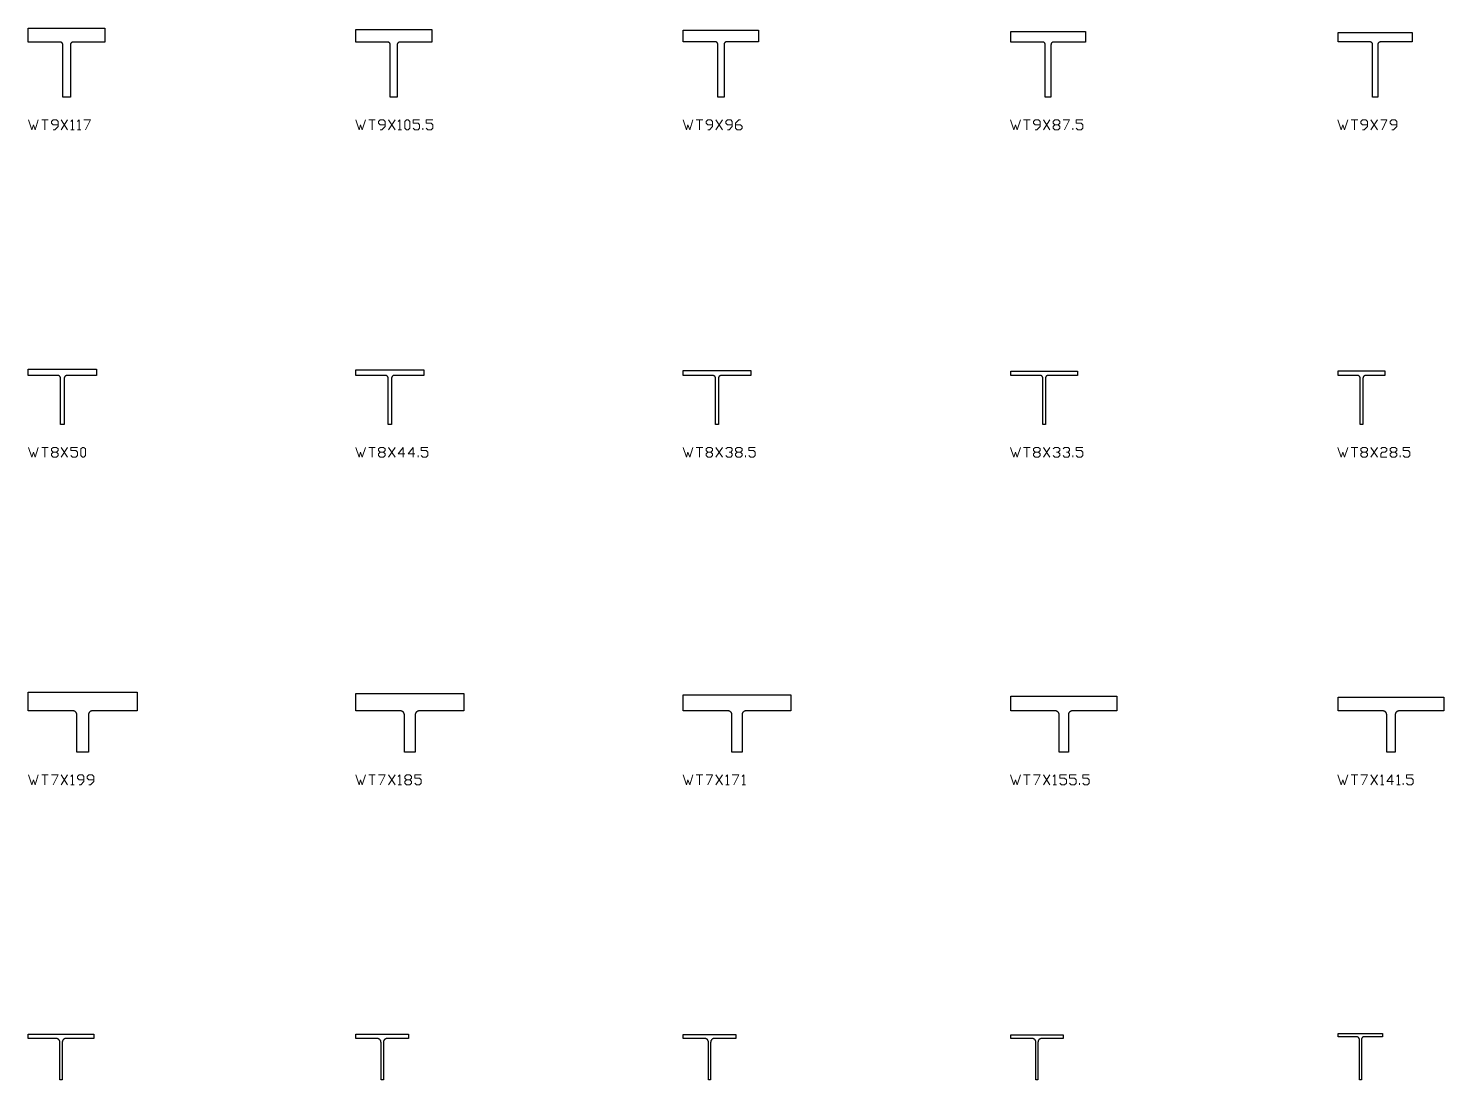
# Model space of a CAD drawing. Header units: inches. Extents: x 0 to 967, y -705 to 22.
# Drawn here: x 500 to 716.1, y -500 to -339.5 of the extents above; entities that cross this region are included whole.
import ezdxf

# ---------------------------------------------------------------- set-up
doc = ezdxf.new("R2010")
doc.units = ezdxf.units.IN
doc.header["$MEASUREMENT"] = 0
doc.layers.add('AISC_STEEL', color=7, linetype='Continuous')

msp = doc.modelspace()

# ---------------------------------------------------------------- linework, layer by layer
at = {"color": 3, "lineweight": 0}
for p, q in [((502.04, -353.47), (503.04, -353.47)), ((502.54, -353.47), (502.54, -354.98)), ((505.04, -354.98), (505.99, -353.47)), ((505.04, -353.47), (505.99, -354.98)), ((551.98, -353.47), (552.98, -353.47)), ((552.48, -353.47), (552.48, -354.98)), ((554.99, -354.98), (555.99, -353.47)), ((554.99, -353.47), (555.99, -354.98)), ((601.98, -353.47), (602.98, -353.47)), ((602.48, -353.47), (602.48, -354.98)), ((604.98, -354.98), (605.98, -353.47)), ((604.98, -353.47), (605.98, -354.98)), ((651.97, -353.47), (652.97, -353.47)), ((652.47, -353.47), (652.47, -354.98)), ((654.98, -354.98), (655.98, -353.47)), ((654.98, -353.47), (655.98, -354.98)), ((656.73, -354.22), (657.23, -354.22)), ((701.97, -353.47), (702.97, -353.47)), ((702.47, -353.47), (702.47, -354.98)), ((704.97, -354.98), (705.98, -353.47)), ((704.97, -353.47), (705.98, -354.98)), ((506.49, -354.98), (507, -354.98)), ((507.5, -354.98), (508, -354.98)), ((556.49, -354.98), (556.99, -354.98)), ((560.25, -354.98), (560.25, -354.73)), ((659.49, -354.98), (659.49, -354.73)), ((502.04, -403.47), (503.04, -403.47)), ((502.54, -403.47), (502.54, -404.97)), ((505.04, -404.97), (505.99, -403.47)), ((505.04, -403.47), (505.99, -404.97)), ((551.98, -403.47), (552.98, -403.47)), ((552.48, -403.47), (552.48, -404.97)), ((554.99, -404.97), (555.99, -403.47)), ((554.99, -403.47), (555.99, -404.97)), ((601.98, -403.47), (602.98, -403.47)), ((602.48, -403.47), (602.48, -404.97)), ((604.98, -404.97), (605.98, -403.47)), ((604.98, -403.47), (605.98, -404.97)), ((651.97, -403.47), (652.97, -403.47)), ((652.47, -403.47), (652.47, -404.97)), ((654.98, -404.97), (655.98, -403.47)), ((654.98, -403.47), (655.98, -404.97)), ((701.97, -403.47), (702.97, -403.47)), ((702.47, -403.47), (702.47, -404.97)), ((704.97, -404.97), (705.98, -403.47)), ((704.97, -403.47), (705.98, -404.97)), ((503.79, -404.22), (504.29, -404.22)), ((553.73, -404.22), (554.24, -404.22)), ((559.5, -404.97), (559.5, -404.72)), ((603.73, -404.22), (604.23, -404.22)), ((608.24, -404.22), (608.74, -404.22)), ((609.49, -404.97), (609.49, -404.72)), ((653.73, -404.22), (654.23, -404.22)), ((659.49, -404.97), (659.49, -404.72)), ((703.72, -404.22), (704.22, -404.22)), ((708.18, -404.22), (708.68, -404.22)), ((709.43, -404.97), (709.43, -404.72)), ((502.04, -453.46), (503.04, -453.46)), ((502.54, -453.46), (502.54, -454.97)), ((505.04, -454.97), (505.99, -453.46)), ((505.04, -453.46), (505.99, -454.97)), ((551.98, -453.46), (552.98, -453.46)), ((552.48, -453.46), (552.48, -454.97)), ((554.99, -454.97), (555.99, -453.46)), ((554.99, -453.46), (555.99, -454.97)), ((601.98, -453.46), (602.98, -453.46)), ((602.48, -453.46), (602.48, -454.97)), ((604.98, -454.97), (605.98, -453.46)), ((604.98, -453.46), (605.98, -454.97)), ((651.97, -453.46), (652.97, -453.46)), ((652.47, -453.46), (652.47, -454.97)), ((654.98, -454.97), (655.98, -453.46)), ((654.98, -453.46), (655.98, -454.97)), ((701.97, -453.46), (702.97, -453.46)), ((702.47, -453.46), (702.47, -454.97)), ((704.97, -454.97), (705.98, -453.46)), ((704.97, -453.46), (705.98, -454.97)), ((506.49, -454.97), (507, -454.97)), ((556.49, -454.97), (556.99, -454.97)), ((557.74, -454.22), (558.24, -454.22)), ((606.49, -454.97), (606.99, -454.97)), ((608.99, -454.97), (609.49, -454.97)), ((656.48, -454.97), (656.98, -454.97)), ((660.49, -454.97), (660.49, -454.72)), ((706.48, -454.97), (706.98, -454.97)), ((708.93, -454.97), (709.43, -454.97)), ((709.93, -454.97), (709.93, -454.72))]:
    msp.add_line(p, q, dxfattribs=at)
for points in [[(500.03, -353.47), (500.53, -354.98), (500.78, -354.22), (501.03, -354.98), (501.53, -353.47)], [(503.79, -354.98), (504.04, -354.98), (504.54, -354.48), (504.54, -353.72), (504.29, -353.47), (503.79, -353.47), (503.54, -353.72), (503.54, -353.97), (503.79, -354.22), (504.54, -354.22)], [(506.49, -353.72), (506.74, -353.47), (506.74, -354.98)], [(507.5, -353.72), (507.75, -353.47), (507.75, -354.98)], [(508.5, -353.47), (509.5, -353.47), (508.75, -354.98)], [(550.03, -353.47), (550.53, -354.98), (550.73, -354.22), (550.98, -354.98), (551.48, -353.47)], [(553.73, -354.98), (553.99, -354.98), (554.49, -354.48), (554.49, -353.72), (554.24, -353.47), (553.73, -353.47), (553.48, -353.72), (553.48, -353.97), (553.73, -354.22), (554.49, -354.22)], [(556.49, -353.72), (556.74, -353.47), (556.74, -354.98)], [(558.74, -354.73), (558.99, -354.98), (559.5, -354.98), (559.75, -354.73), (559.75, -354.22), (559.5, -353.97), (558.74, -353.97), (558.74, -353.47), (559.75, -353.47)], [(560.75, -354.73), (561, -354.98), (561.5, -354.98), (561.75, -354.73), (561.75, -354.22), (561.5, -353.97), (560.75, -353.97), (560.75, -353.47), (561.75, -353.47)], [(599.97, -353.47), (600.47, -354.98), (600.72, -354.22), (600.98, -354.98), (601.48, -353.47)], [(603.73, -354.98), (603.98, -354.98), (604.48, -354.48), (604.48, -353.72), (604.23, -353.47), (603.73, -353.47), (603.48, -353.72), (603.48, -353.97), (603.73, -354.22), (604.48, -354.22)], [(606.74, -354.98), (606.99, -354.98), (607.49, -354.48), (607.49, -353.72), (607.24, -353.47), (606.74, -353.47), (606.49, -353.72), (606.49, -353.97), (606.74, -354.22), (607.49, -354.22)], [(607.99, -354.22), (608.74, -354.22), (608.99, -354.48), (608.99, -354.73), (608.74, -354.98), (608.24, -354.98), (607.99, -354.73), (607.99, -353.97), (608.49, -353.47), (608.74, -353.47)], [(649.97, -353.47), (650.47, -354.98), (650.72, -354.22), (650.97, -354.98), (651.47, -353.47)], [(653.73, -354.98), (653.98, -354.98), (654.48, -354.48), (654.48, -353.72), (654.23, -353.47), (653.73, -353.47), (653.48, -353.72), (653.48, -353.97), (653.73, -354.22), (654.48, -354.22)], [(657.98, -353.47), (658.99, -353.47), (658.23, -354.98)], [(659.99, -354.73), (660.24, -354.98), (660.74, -354.98), (660.99, -354.73), (660.99, -354.22), (660.74, -353.97), (659.99, -353.97), (659.99, -353.47), (660.99, -353.47)], [(699.96, -353.47), (700.47, -354.98), (700.72, -354.22), (700.97, -354.98), (701.47, -353.47)], [(703.72, -354.98), (703.97, -354.98), (704.47, -354.48), (704.47, -353.72), (704.22, -353.47), (703.72, -353.47), (703.47, -353.72), (703.47, -353.97), (703.72, -354.22), (704.47, -354.22)], [(706.48, -353.47), (707.43, -353.47), (706.73, -354.98)], [(708.18, -354.98), (708.43, -354.98), (708.93, -354.48), (708.93, -353.72), (708.68, -353.47), (708.18, -353.47), (707.93, -353.72), (707.93, -353.97), (708.18, -354.22), (708.93, -354.22)], [(500.03, -403.47), (500.53, -404.97), (500.78, -404.22), (501.03, -404.97), (501.53, -403.47)], [(506.49, -404.72), (506.74, -404.97), (507.25, -404.97), (507.5, -404.72), (507.5, -404.22), (507.25, -403.97), (506.49, -403.97), (506.49, -403.47), (507.5, -403.47)], [(550.03, -403.47), (550.53, -404.97), (550.73, -404.22), (550.98, -404.97), (551.48, -403.47)], [(557.49, -404.47), (556.49, -404.47), (557.24, -403.47), (557.24, -404.97)], [(558.99, -404.47), (557.99, -404.47), (558.74, -403.47), (558.74, -404.97)], [(560, -404.72), (560.25, -404.97), (560.75, -404.97), (561, -404.72), (561, -404.22), (560.75, -403.97), (560, -403.97), (560, -403.47), (561, -403.47)], [(599.97, -403.47), (600.47, -404.97), (600.72, -404.22), (600.98, -404.97), (601.48, -403.47)], [(606.49, -403.72), (606.74, -403.47), (607.24, -403.47), (607.49, -403.72), (607.49, -403.97), (607.24, -404.22)], [(609.99, -404.72), (610.24, -404.97), (610.74, -404.97), (610.99, -404.72), (610.99, -404.22), (610.74, -403.97), (609.99, -403.97), (609.99, -403.47), (610.99, -403.47)], [(649.97, -403.47), (650.47, -404.97), (650.72, -404.22), (650.97, -404.97), (651.47, -403.47)], [(656.48, -403.72), (656.73, -403.47), (657.23, -403.47), (657.48, -403.72), (657.48, -403.97), (657.23, -404.22)], [(657.98, -403.72), (658.23, -403.47), (658.74, -403.47), (658.99, -403.72), (658.99, -403.97), (658.74, -404.22)], [(659.99, -404.72), (660.24, -404.97), (660.74, -404.97), (660.99, -404.72), (660.99, -404.22), (660.74, -403.97), (659.99, -403.97), (659.99, -403.47), (660.99, -403.47)], [(699.96, -403.47), (700.47, -404.97), (700.72, -404.22), (700.97, -404.97), (701.47, -403.47)], [(706.48, -403.72), (706.73, -403.47), (707.18, -403.47), (707.43, -403.72), (707.43, -403.97), (707.18, -404.22), (706.73, -404.22), (706.48, -404.47), (706.48, -404.97), (707.43, -404.97)], [(709.93, -404.72), (710.18, -404.97), (710.69, -404.97), (710.94, -404.72), (710.94, -404.22), (710.69, -403.97), (709.93, -403.97), (709.93, -403.47), (710.94, -403.47)], [(606.99, -404.22), (607.24, -404.22), (607.49, -404.47), (607.49, -404.72), (607.24, -404.97), (606.74, -404.97), (606.49, -404.72)], [(656.98, -404.22), (657.23, -404.22), (657.48, -404.47), (657.48, -404.72), (657.23, -404.97), (656.73, -404.97), (656.48, -404.72)], [(658.49, -404.22), (658.74, -404.22), (658.99, -404.47), (658.99, -404.72), (658.74, -404.97), (658.23, -404.97), (657.98, -404.72)], [(500.03, -453.46), (500.53, -454.97), (500.78, -454.22), (501.03, -454.97), (501.53, -453.46)], [(503.54, -453.46), (504.54, -453.46), (503.79, -454.97)], [(506.49, -453.72), (506.74, -453.46), (506.74, -454.97)], [(507.75, -454.97), (508, -454.97), (508.5, -454.47), (508.5, -453.72), (508.25, -453.46), (507.75, -453.46), (507.5, -453.72), (507.5, -453.97), (507.75, -454.22), (508.5, -454.22)], [(509.25, -454.97), (509.5, -454.97), (510, -454.47), (510, -453.72), (509.75, -453.46), (509.25, -453.46), (509, -453.72), (509, -453.97), (509.25, -454.22), (510, -454.22)], [(550.03, -453.46), (550.53, -454.97), (550.73, -454.22), (550.98, -454.97), (551.48, -453.46)], [(553.48, -453.46), (554.49, -453.46), (553.73, -454.97)], [(556.49, -453.72), (556.74, -453.46), (556.74, -454.97)], [(558.99, -454.72), (559.25, -454.97), (559.75, -454.97), (560, -454.72), (560, -454.22), (559.75, -453.97), (558.99, -453.97), (558.99, -453.46), (560, -453.46)], [(599.97, -453.46), (600.47, -454.97), (600.72, -454.22), (600.98, -454.97), (601.48, -453.46)], [(603.48, -453.46), (604.48, -453.46), (603.73, -454.97)], [(606.49, -453.72), (606.74, -453.46), (606.74, -454.97)], [(607.49, -453.46), (608.49, -453.46), (607.74, -454.97)], [(608.99, -453.72), (609.24, -453.46), (609.24, -454.97)], [(649.97, -453.46), (650.47, -454.97), (650.72, -454.22), (650.97, -454.97), (651.47, -453.46)], [(653.48, -453.46), (654.48, -453.46), (653.73, -454.97)], [(656.48, -453.72), (656.73, -453.46), (656.73, -454.97)], [(657.48, -454.72), (657.73, -454.97), (658.23, -454.97), (658.49, -454.72), (658.49, -454.22), (658.23, -453.97), (657.48, -453.97), (657.48, -453.46), (658.49, -453.46)], [(658.99, -454.72), (659.24, -454.97), (659.74, -454.97), (659.99, -454.72), (659.99, -454.22), (659.74, -453.97), (658.99, -453.97), (658.99, -453.46), (659.99, -453.46)], [(660.99, -454.72), (661.24, -454.97), (661.74, -454.97), (661.99, -454.72), (661.99, -454.22), (661.74, -453.97), (660.99, -453.97), (660.99, -453.46), (661.99, -453.46)], [(699.96, -453.46), (700.47, -454.97), (700.72, -454.22), (700.97, -454.97), (701.47, -453.46)], [(703.47, -453.46), (704.47, -453.46), (703.72, -454.97)], [(706.48, -453.72), (706.73, -453.46), (706.73, -454.97)], [(708.43, -454.47), (707.43, -454.47), (708.18, -453.46), (708.18, -454.97)], [(708.93, -453.72), (709.18, -453.46), (709.18, -454.97)], [(710.43, -454.72), (710.69, -454.97), (711.19, -454.97), (711.44, -454.72), (711.44, -454.22), (711.19, -453.97), (710.43, -453.97), (710.43, -453.46), (711.44, -453.46)]]:
    msp.add_lwpolyline(points, dxfattribs=at)
for points in [[(557.74, -354.98), (557.74, -354.98), (557.99, -354.98), (558.24, -354.73), (558.24, -353.72), (557.99, -353.47), (557.74, -353.47), (557.49, -353.72), (557.49, -354.73)], [(657.23, -354.22), (657.48, -354.48), (657.48, -354.73), (657.23, -354.98), (656.73, -354.98), (656.48, -354.73), (656.48, -354.48), (656.73, -354.22), (656.48, -353.97), (656.48, -353.72), (656.73, -353.47), (657.23, -353.47), (657.48, -353.72), (657.48, -353.97)], [(504.29, -404.22), (504.54, -404.47), (504.54, -404.72), (504.29, -404.97), (503.79, -404.97), (503.54, -404.72), (503.54, -404.47), (503.79, -404.22), (503.54, -403.97), (503.54, -403.72), (503.79, -403.47), (504.29, -403.47), (504.54, -403.72), (504.54, -403.97)], [(508.25, -404.97), (508.25, -404.97), (508.5, -404.97), (508.75, -404.72), (508.75, -403.72), (508.5, -403.47), (508.25, -403.47), (508, -403.72), (508, -404.72)], [(554.24, -404.22), (554.49, -404.47), (554.49, -404.72), (554.24, -404.97), (553.73, -404.97), (553.48, -404.72), (553.48, -404.47), (553.73, -404.22), (553.48, -403.97), (553.48, -403.72), (553.73, -403.47), (554.24, -403.47), (554.49, -403.72), (554.49, -403.97)], [(604.23, -404.22), (604.48, -404.47), (604.48, -404.72), (604.23, -404.97), (603.73, -404.97), (603.48, -404.72), (603.48, -404.47), (603.73, -404.22), (603.48, -403.97), (603.48, -403.72), (603.73, -403.47), (604.23, -403.47), (604.48, -403.72), (604.48, -403.97)], [(608.74, -404.22), (608.99, -404.47), (608.99, -404.72), (608.74, -404.97), (608.24, -404.97), (607.99, -404.72), (607.99, -404.47), (608.24, -404.22), (607.99, -403.97), (607.99, -403.72), (608.24, -403.47), (608.74, -403.47), (608.99, -403.72), (608.99, -403.97)], [(654.23, -404.22), (654.48, -404.47), (654.48, -404.72), (654.23, -404.97), (653.73, -404.97), (653.48, -404.72), (653.48, -404.47), (653.73, -404.22), (653.48, -403.97), (653.48, -403.72), (653.73, -403.47), (654.23, -403.47), (654.48, -403.72), (654.48, -403.97)], [(704.22, -404.22), (704.47, -404.47), (704.47, -404.72), (704.22, -404.97), (703.72, -404.97), (703.47, -404.72), (703.47, -404.47), (703.72, -404.22), (703.47, -403.97), (703.47, -403.72), (703.72, -403.47), (704.22, -403.47), (704.47, -403.72), (704.47, -403.97)], [(708.68, -404.22), (708.93, -404.47), (708.93, -404.72), (708.68, -404.97), (708.18, -404.97), (707.93, -404.72), (707.93, -404.47), (708.18, -404.22), (707.93, -403.97), (707.93, -403.72), (708.18, -403.47), (708.68, -403.47), (708.93, -403.72), (708.93, -403.97)], [(558.24, -454.22), (558.49, -454.47), (558.49, -454.72), (558.24, -454.97), (557.74, -454.97), (557.49, -454.72), (557.49, -454.47), (557.74, -454.22), (557.49, -453.97), (557.49, -453.72), (557.74, -453.46), (558.24, -453.46), (558.49, -453.72), (558.49, -453.97)]]:
    msp.add_lwpolyline(points, close=True, dxfattribs=at)
at = {"layer": 'AISC_STEEL'}
for points in [[(511.7, -339.5), (511.7, -341.61), (506.83, -341.61), (506.8, -341.61), (506.77, -341.61), (506.74, -341.62), (506.71, -341.63), (506.68, -341.64), (506.66, -341.65), (506.63, -341.66), (506.6, -341.68), (506.58, -341.7), (506.56, -341.72), (506.54, -341.74), (506.52, -341.76), (506.5, -341.78), (506.48, -341.81), (506.47, -341.84), (506.46, -341.86), (506.45, -341.89), (506.44, -341.92), (506.43, -341.95), (506.43, -341.98), (506.43, -342.01), (506.43, -350), (505.85, -350), (505.27, -350), (505.27, -342.01), (505.27, -341.98), (505.27, -341.95), (505.26, -341.92), (505.25, -341.89), (505.24, -341.86), (505.23, -341.84), (505.22, -341.81), (505.2, -341.78), (505.18, -341.76), (505.16, -341.74), (505.14, -341.72), (505.12, -341.7), (505.1, -341.68), (505.07, -341.66), (505.04, -341.65), (505.02, -341.64), (504.99, -341.63), (504.96, -341.62), (504.93, -341.61), (504.9, -341.61), (504.87, -341.61), (500, -341.61), (500, -339.5), (505.85, -339.5)], [(561.6, -339.7), (561.6, -341.61), (556.73, -341.61), (556.7, -341.61), (556.67, -341.61), (556.64, -341.62), (556.61, -341.63), (556.58, -341.64), (556.56, -341.65), (556.53, -341.66), (556.5, -341.68), (556.48, -341.7), (556.46, -341.72), (556.44, -341.74), (556.42, -341.76), (556.4, -341.78), (556.38, -341.81), (556.37, -341.84), (556.36, -341.86), (556.35, -341.89), (556.34, -341.92), (556.33, -341.95), (556.33, -341.98), (556.33, -342.01), (556.33, -350), (555.8, -350), (555.27, -350), (555.27, -342.01), (555.27, -341.98), (555.27, -341.95), (555.26, -341.92), (555.25, -341.89), (555.24, -341.86), (555.23, -341.84), (555.22, -341.81), (555.2, -341.78), (555.18, -341.76), (555.16, -341.74), (555.14, -341.72), (555.12, -341.7), (555.1, -341.68), (555.07, -341.66), (555.04, -341.65), (555.02, -341.64), (554.99, -341.63), (554.96, -341.62), (554.93, -341.61), (554.9, -341.61), (554.87, -341.61), (550, -341.61), (550, -339.7), (555.8, -339.7)], [(611.5, -339.8), (611.5, -341.55), (606.63, -341.55), (606.6, -341.55), (606.57, -341.55), (606.54, -341.56), (606.51, -341.57), (606.48, -341.58), (606.46, -341.59), (606.43, -341.6), (606.4, -341.62), (606.38, -341.64), (606.36, -341.66), (606.34, -341.68), (606.32, -341.7), (606.3, -341.72), (606.28, -341.75), (606.27, -341.78), (606.26, -341.8), (606.25, -341.83), (606.24, -341.86), (606.23, -341.89), (606.23, -341.92), (606.23, -341.95), (606.23, -350), (605.75, -350), (605.27, -350), (605.27, -341.95), (605.27, -341.92), (605.27, -341.89), (605.26, -341.86), (605.25, -341.83), (605.24, -341.8), (605.23, -341.78), (605.22, -341.75), (605.2, -341.72), (605.18, -341.7), (605.16, -341.68), (605.14, -341.66), (605.12, -341.64), (605.1, -341.62), (605.07, -341.6), (605.04, -341.59), (605.02, -341.58), (604.99, -341.57), (604.96, -341.56), (604.93, -341.55), (604.9, -341.55), (604.87, -341.55), (600, -341.55), (600, -339.8), (605.75, -339.8)], [(661.4, -340), (661.4, -341.59), (656.54, -341.59), (656.52, -341.59), (656.49, -341.59), (656.46, -341.6), (656.43, -341.61), (656.4, -341.62), (656.37, -341.63), (656.35, -341.64), (656.32, -341.66), (656.3, -341.68), (656.27, -341.7), (656.25, -341.72), (656.23, -341.74), (656.21, -341.76), (656.2, -341.79), (656.18, -341.82), (656.17, -341.84), (656.16, -341.87), (656.16, -341.9), (656.15, -341.93), (656.15, -341.96), (656.14, -341.99), (656.14, -350), (655.7, -350), (655.25, -350), (655.25, -341.99), (655.25, -341.96), (655.25, -341.93), (655.24, -341.9), (655.24, -341.87), (655.23, -341.84), (655.22, -341.82), (655.2, -341.79), (655.19, -341.76), (655.17, -341.74), (655.15, -341.72), (655.13, -341.7), (655.1, -341.68), (655.08, -341.66), (655.05, -341.64), (655.03, -341.63), (655, -341.62), (654.97, -341.61), (654.94, -341.6), (654.91, -341.59), (654.88, -341.59), (654.86, -341.59), (650, -341.59), (650, -340), (655.7, -340)], [(711.3, -340.14), (711.3, -341.58), (706.46, -341.58), (706.43, -341.58), (706.4, -341.58), (706.37, -341.59), (706.34, -341.6), (706.31, -341.61), (706.28, -341.62), (706.25, -341.63), (706.23, -341.65), (706.21, -341.67), (706.18, -341.69), (706.16, -341.71), (706.14, -341.73), (706.12, -341.75), (706.11, -341.78), (706.09, -341.81), (706.08, -341.83), (706.07, -341.86), (706.07, -341.89), (706.06, -341.92), (706.06, -341.95), (706.05, -341.98), (706.05, -350), (705.65, -350), (705.25, -350), (705.25, -341.98), (705.24, -341.95), (705.24, -341.92), (705.23, -341.89), (705.23, -341.86), (705.22, -341.83), (705.21, -341.81), (705.19, -341.78), (705.18, -341.75), (705.16, -341.73), (705.14, -341.71), (705.12, -341.69), (705.09, -341.67), (705.07, -341.65), (705.04, -341.63), (705.02, -341.62), (704.99, -341.61), (704.96, -341.6), (704.93, -341.59), (704.9, -341.58), (704.87, -341.58), (704.85, -341.58), (700, -341.58), (700, -340.14), (705.65, -340.14)], [(510.4, -391.51), (510.4, -392.5), (505.9, -392.5), (505.87, -392.5), (505.84, -392.5), (505.81, -392.5), (505.78, -392.51), (505.76, -392.52), (505.73, -392.53), (505.7, -392.54), (505.68, -392.56), (505.65, -392.58), (505.63, -392.59), (505.61, -392.61), (505.59, -392.63), (505.57, -392.66), (505.56, -392.68), (505.54, -392.71), (505.53, -392.73), (505.52, -392.76), (505.51, -392.79), (505.5, -392.81), (505.5, -392.84), (505.49, -392.87), (505.49, -392.9), (505.49, -400), (505.2, -400), (504.91, -400), (504.91, -392.9), (504.91, -392.87), (504.9, -392.84), (504.9, -392.81), (504.89, -392.79), (504.88, -392.76), (504.87, -392.73), (504.86, -392.71), (504.84, -392.68), (504.83, -392.66), (504.81, -392.63), (504.79, -392.61), (504.77, -392.59), (504.75, -392.58), (504.72, -392.56), (504.7, -392.54), (504.67, -392.53), (504.64, -392.52), (504.62, -392.51), (504.59, -392.5), (504.56, -392.5), (504.53, -392.5), (504.5, -392.5), (500, -392.5), (500, -391.51), (505.2, -391.51)], [(560.4, -391.62), (560.4, -392.5), (555.87, -392.5), (555.84, -392.5), (555.81, -392.5), (555.78, -392.5), (555.75, -392.51), (555.73, -392.52), (555.7, -392.53), (555.67, -392.54), (555.65, -392.56), (555.62, -392.58), (555.6, -392.59), (555.58, -392.61), (555.56, -392.63), (555.54, -392.66), (555.53, -392.68), (555.51, -392.71), (555.5, -392.73), (555.49, -392.76), (555.48, -392.79), (555.47, -392.81), (555.47, -392.84), (555.46, -392.87), (555.46, -392.9), (555.46, -400), (555.2, -400), (554.94, -400), (554.94, -392.9), (554.94, -392.87), (554.93, -392.84), (554.93, -392.81), (554.92, -392.79), (554.91, -392.76), (554.9, -392.73), (554.89, -392.71), (554.87, -392.68), (554.86, -392.66), (554.84, -392.63), (554.82, -392.61), (554.8, -392.59), (554.78, -392.58), (554.75, -392.56), (554.73, -392.54), (554.7, -392.53), (554.67, -392.52), (554.65, -392.51), (554.62, -392.5), (554.59, -392.5), (554.56, -392.5), (554.53, -392.5), (550, -392.5), (550, -391.62), (555.2, -391.62)], [(610.3, -391.74), (610.3, -392.5), (605.78, -392.5), (605.75, -392.5), (605.72, -392.5), (605.69, -392.51), (605.66, -392.52), (605.63, -392.53), (605.6, -392.54), (605.58, -392.55), (605.55, -392.57), (605.53, -392.59), (605.51, -392.61), (605.48, -392.63), (605.46, -392.65), (605.45, -392.67), (605.43, -392.7), (605.42, -392.73), (605.41, -392.75), (605.4, -392.78), (605.39, -392.81), (605.38, -392.84), (605.38, -392.87), (605.38, -392.9), (605.38, -400), (605.15, -400), (604.92, -400), (604.92, -392.9), (604.92, -392.87), (604.92, -392.84), (604.91, -392.81), (604.9, -392.78), (604.89, -392.75), (604.88, -392.73), (604.87, -392.7), (604.85, -392.67), (604.84, -392.65), (604.82, -392.63), (604.79, -392.61), (604.77, -392.59), (604.75, -392.57), (604.72, -392.55), (604.7, -392.54), (604.67, -392.53), (604.64, -392.52), (604.61, -392.51), (604.58, -392.5), (604.55, -392.5), (604.52, -392.5), (600, -392.5), (600, -391.74), (605.15, -391.74)], [(660.2, -391.83), (660.2, -392.5), (655.7, -392.5), (655.67, -392.5), (655.64, -392.5), (655.62, -392.5), (655.59, -392.51), (655.56, -392.52), (655.53, -392.53), (655.51, -392.54), (655.48, -392.56), (655.46, -392.58), (655.44, -392.59), (655.42, -392.61), (655.4, -392.63), (655.38, -392.66), (655.36, -392.68), (655.35, -392.71), (655.33, -392.73), (655.32, -392.76), (655.31, -392.79), (655.31, -392.81), (655.3, -392.84), (655.3, -392.87), (655.3, -392.9), (655.3, -400), (655.1, -400), (654.9, -400), (654.9, -392.9), (654.9, -392.87), (654.9, -392.84), (654.89, -392.81), (654.89, -392.79), (654.88, -392.76), (654.87, -392.73), (654.85, -392.71), (654.84, -392.68), (654.82, -392.66), (654.8, -392.63), (654.78, -392.61), (654.76, -392.59), (654.74, -392.58), (654.72, -392.56), (654.69, -392.54), (654.67, -392.53), (654.64, -392.52), (654.61, -392.51), (654.58, -392.5), (654.56, -392.5), (654.53, -392.5), (654.5, -392.5), (650, -392.5), (650, -391.83), (655.1, -391.83)], [(707.12, -391.78), (707.12, -392.5), (704.18, -392.5), (704.15, -392.5), (704.12, -392.5), (704.09, -392.5), (704.07, -392.51), (704.04, -392.52), (704.01, -392.53), (703.99, -392.54), (703.96, -392.56), (703.94, -392.58), (703.91, -392.59), (703.89, -392.61), (703.87, -392.63), (703.86, -392.66), (703.84, -392.68), (703.82, -392.71), (703.81, -392.73), (703.8, -392.76), (703.79, -392.79), (703.78, -392.81), (703.78, -392.84), (703.78, -392.87), (703.77, -392.9), (703.77, -400), (703.56, -400), (703.35, -400), (703.35, -392.9), (703.34, -392.87), (703.34, -392.84), (703.34, -392.81), (703.33, -392.79), (703.32, -392.76), (703.31, -392.73), (703.3, -392.71), (703.28, -392.68), (703.26, -392.66), (703.25, -392.63), (703.23, -392.61), (703.21, -392.59), (703.18, -392.58), (703.16, -392.56), (703.13, -392.54), (703.11, -392.53), (703.08, -392.52), (703.05, -392.51), (703.03, -392.5), (703, -392.5), (702.97, -392.5), (702.94, -392.5), (700, -392.5), (700, -391.78), (703.56, -391.78)], [(516.6, -440.85), (516.6, -443.7), (509.77, -443.7), (509.75, -443.7), (509.72, -443.7), (509.69, -443.71), (509.66, -443.71), (509.63, -443.72), (509.6, -443.73), (509.57, -443.74), (509.54, -443.75), (509.52, -443.76), (509.49, -443.77), (509.46, -443.79), (509.44, -443.81), (509.41, -443.82), (509.39, -443.84), (509.37, -443.86), (509.35, -443.88), (509.33, -443.91), (509.31, -443.93), (509.29, -443.95), (509.27, -443.98), (509.26, -444), (509.25, -444.03), (509.23, -444.06), (509.22, -444.09), (509.21, -444.11), (509.2, -444.14), (509.2, -444.17), (509.19, -444.2), (509.19, -444.23), (509.19, -444.26), (509.18, -444.29), (509.18, -450), (508.3, -450), (507.42, -450), (507.42, -444.29), (507.41, -444.26), (507.41, -444.23), (507.41, -444.2), (507.4, -444.17), (507.4, -444.14), (507.39, -444.11), (507.38, -444.09), (507.37, -444.06), (507.35, -444.03), (507.34, -444), (507.33, -443.98), (507.31, -443.95), (507.29, -443.93), (507.27, -443.91), (507.25, -443.88), (507.23, -443.86), (507.21, -443.84), (507.19, -443.82), (507.16, -443.81), (507.14, -443.79), (507.11, -443.77), (507.08, -443.76), (507.06, -443.75), (507.03, -443.74), (507, -443.73), (506.97, -443.72), (506.94, -443.71), (506.91, -443.71), (506.88, -443.7), (506.85, -443.7), (506.82, -443.7), (500, -443.7), (500, -440.85), (508.3, -440.85)], [(566.5, -441.04), (566.5, -443.7), (559.68, -443.7), (559.65, -443.7), (559.62, -443.7), (559.59, -443.71), (559.56, -443.71), (559.53, -443.72), (559.51, -443.73), (559.48, -443.74), (559.45, -443.75), (559.42, -443.76), (559.4, -443.77), (559.37, -443.79), (559.35, -443.8), (559.32, -443.82), (559.3, -443.84), (559.28, -443.86), (559.26, -443.88), (559.24, -443.9), (559.22, -443.92), (559.2, -443.94), (559.18, -443.97), (559.17, -443.99), (559.15, -444.02), (559.14, -444.04), (559.13, -444.07), (559.12, -444.1), (559.11, -444.13), (559.1, -444.15), (559.09, -444.18), (559.09, -444.21), (559.08, -444.24), (559.08, -444.27), (559.08, -444.3), (559.08, -450), (558.25, -450), (557.42, -450), (557.42, -444.3), (557.42, -444.27), (557.42, -444.24), (557.41, -444.21), (557.41, -444.18), (557.4, -444.15), (557.39, -444.13), (557.38, -444.1), (557.37, -444.07), (557.36, -444.04), (557.35, -444.02), (557.33, -443.99), (557.32, -443.97), (557.3, -443.94), (557.28, -443.92), (557.26, -443.9), (557.24, -443.88), (557.22, -443.86), (557.2, -443.84), (557.18, -443.82), (557.15, -443.8), (557.13, -443.79), (557.1, -443.77), (557.08, -443.76), (557.05, -443.75), (557.02, -443.74), (556.99, -443.73), (556.97, -443.72), (556.94, -443.71), (556.91, -443.71), (556.88, -443.7), (556.85, -443.7), (556.82, -443.7), (550, -443.7), (550, -441.04), (558.25, -441.04)], [(616.4, -441.23), (616.4, -443.7), (609.57, -443.7), (609.54, -443.7), (609.51, -443.7), (609.48, -443.71), (609.45, -443.71), (609.42, -443.72), (609.4, -443.73), (609.37, -443.74), (609.34, -443.75), (609.31, -443.76), (609.29, -443.77), (609.26, -443.79), (609.24, -443.8), (609.21, -443.82), (609.19, -443.84), (609.17, -443.86), (609.15, -443.88), (609.13, -443.9), (609.11, -443.92), (609.09, -443.94), (609.07, -443.97), (609.06, -443.99), (609.04, -444.02), (609.03, -444.04), (609.02, -444.07), (609.01, -444.1), (609, -444.13), (608.99, -444.15), (608.98, -444.18), (608.98, -444.21), (608.97, -444.24), (608.97, -444.27), (608.97, -444.3), (608.97, -450), (608.2, -450), (607.43, -450), (607.43, -444.3), (607.43, -444.27), (607.43, -444.24), (607.42, -444.21), (607.42, -444.18), (607.41, -444.15), (607.4, -444.13), (607.39, -444.1), (607.38, -444.07), (607.37, -444.04), (607.36, -444.02), (607.34, -443.99), (607.33, -443.97), (607.31, -443.94), (607.29, -443.92), (607.27, -443.9), (607.25, -443.88), (607.23, -443.86), (607.21, -443.84), (607.19, -443.82), (607.16, -443.8), (607.14, -443.79), (607.11, -443.77), (607.09, -443.76), (607.06, -443.75), (607.03, -443.74), (607, -443.73), (606.98, -443.72), (606.95, -443.71), (606.92, -443.71), (606.89, -443.7), (606.86, -443.7), (606.83, -443.7), (600, -443.7), (600, -441.23), (608.2, -441.23)], [(666.2, -441.44), (666.2, -443.7), (659.4, -443.7), (659.38, -443.7), (659.35, -443.7), (659.32, -443.71), (659.29, -443.71), (659.26, -443.72), (659.23, -443.73), (659.2, -443.74), (659.18, -443.75), (659.15, -443.76), (659.12, -443.77), (659.1, -443.79), (659.07, -443.8), (659.05, -443.82), (659.02, -443.84), (659, -443.86), (658.98, -443.88), (658.96, -443.9), (658.94, -443.92), (658.92, -443.94), (658.91, -443.97), (658.89, -443.99), (658.88, -444.02), (658.86, -444.04), (658.85, -444.07), (658.84, -444.1), (658.83, -444.13), (658.82, -444.15), (658.82, -444.18), (658.81, -444.21), (658.81, -444.24), (658.81, -444.27), (658.8, -444.3), (658.8, -450), (658.1, -450), (657.39, -450), (657.39, -444.3), (657.39, -444.27), (657.39, -444.24), (657.39, -444.21), (657.38, -444.18), (657.38, -444.15), (657.37, -444.13), (657.36, -444.1), (657.35, -444.07), (657.34, -444.04), (657.32, -444.02), (657.31, -443.99), (657.29, -443.97), (657.28, -443.94), (657.26, -443.92), (657.24, -443.9), (657.22, -443.88), (657.2, -443.86), (657.18, -443.84), (657.15, -443.82), (657.13, -443.8), (657.1, -443.79), (657.08, -443.77), (657.05, -443.76), (657.02, -443.75), (657, -443.74), (656.97, -443.73), (656.94, -443.72), (656.91, -443.71), (656.88, -443.71), (656.85, -443.7), (656.82, -443.7), (656.79, -443.7), (650, -443.7), (650, -441.44), (658.1, -441.44)], [(716.1, -441.63), (716.1, -443.7), (709.29, -443.7), (709.27, -443.7), (709.24, -443.7), (709.21, -443.71), (709.18, -443.71), (709.15, -443.72), (709.12, -443.73), (709.09, -443.74), (709.07, -443.75), (709.04, -443.76), (709.01, -443.77), (708.99, -443.79), (708.96, -443.8), (708.94, -443.82), (708.91, -443.84), (708.89, -443.86), (708.87, -443.88), (708.85, -443.9), (708.83, -443.92), (708.81, -443.94), (708.8, -443.97), (708.78, -443.99), (708.77, -444.02), (708.75, -444.04), (708.74, -444.07), (708.73, -444.1), (708.72, -444.13), (708.71, -444.15), (708.71, -444.18), (708.7, -444.21), (708.7, -444.24), (708.7, -444.27), (708.7, -444.3), (708.7, -450), (708.05, -450), (707.4, -450), (707.4, -444.3), (707.4, -444.27), (707.4, -444.24), (707.4, -444.21), (707.39, -444.18), (707.39, -444.15), (707.38, -444.13), (707.37, -444.1), (707.36, -444.07), (707.35, -444.04), (707.33, -444.02), (707.32, -443.99), (707.3, -443.97), (707.29, -443.94), (707.27, -443.92), (707.25, -443.9), (707.23, -443.88), (707.21, -443.86), (707.19, -443.84), (707.16, -443.82), (707.14, -443.8), (707.11, -443.79), (707.09, -443.77), (707.06, -443.76), (707.03, -443.75), (707.01, -443.74), (706.98, -443.73), (706.95, -443.72), (706.92, -443.71), (706.89, -443.71), (706.86, -443.7), (706.83, -443.7), (706.8, -443.7), (700, -443.7), (700, -441.63), (708.05, -441.63)], [(510, -493.05), (510, -493.69), (505.78, -493.69), (505.75, -493.7), (505.72, -493.7), (505.7, -493.7), (505.67, -493.71), (505.64, -493.71), (505.61, -493.72), (505.58, -493.73), (505.55, -493.74), (505.53, -493.75), (505.5, -493.77), (505.48, -493.78), (505.45, -493.8), (505.43, -493.81), (505.41, -493.83), (505.38, -493.85), (505.36, -493.87), (505.34, -493.89), (505.32, -493.91), (505.3, -493.94), (505.29, -493.96), (505.27, -493.98), (505.26, -494.01), (505.24, -494.04), (505.23, -494.06), (505.22, -494.09), (505.21, -494.12), (505.21, -494.15), (505.2, -494.17), (505.19, -494.2), (505.19, -494.23), (505.19, -494.26), (505.19, -494.29), (505.19, -500), (505, -500), (504.81, -500), (504.81, -494.29), (504.81, -494.26), (504.81, -494.23), (504.81, -494.2), (504.8, -494.17), (504.79, -494.15), (504.79, -494.12), (504.78, -494.09), (504.77, -494.06), (504.76, -494.04), (504.74, -494.01), (504.73, -493.98), (504.71, -493.96), (504.7, -493.94), (504.68, -493.91), (504.66, -493.89), (504.64, -493.87), (504.62, -493.85), (504.59, -493.83), (504.57, -493.81), (504.55, -493.8), (504.52, -493.78), (504.5, -493.77), (504.47, -493.75), (504.45, -493.74), (504.42, -493.73), (504.39, -493.72), (504.36, -493.71), (504.33, -493.71), (504.3, -493.7), (504.28, -493.7), (504.25, -493.7), (504.22, -493.69), (500, -493.69), (500, -493.05), (505, -493.05)], [(558.06, -493.04), (558.06, -493.7), (554.8, -493.7), (554.78, -493.7), (554.75, -493.7), (554.72, -493.71), (554.69, -493.71), (554.66, -493.72), (554.63, -493.73), (554.6, -493.74), (554.57, -493.75), (554.55, -493.76), (554.52, -493.77), (554.49, -493.79), (554.47, -493.81), (554.44, -493.82), (554.42, -493.84), (554.4, -493.86), (554.38, -493.88), (554.36, -493.91), (554.34, -493.93), (554.32, -493.95), (554.3, -493.98), (554.29, -494), (554.28, -494.03), (554.26, -494.06), (554.25, -494.09), (554.24, -494.11), (554.23, -494.14), (554.23, -494.17), (554.22, -494.2), (554.22, -494.23), (554.22, -494.26), (554.22, -494.29), (554.22, -500), (554.03, -500), (553.85, -500), (553.85, -494.29), (553.84, -494.26), (553.84, -494.23), (553.84, -494.2), (553.83, -494.17), (553.83, -494.14), (553.82, -494.11), (553.81, -494.09), (553.8, -494.06), (553.78, -494.03), (553.77, -494), (553.76, -493.98), (553.74, -493.95), (553.72, -493.93), (553.7, -493.91), (553.68, -493.88), (553.66, -493.86), (553.64, -493.84), (553.62, -493.82), (553.59, -493.81), (553.57, -493.79), (553.54, -493.77), (553.51, -493.76), (553.49, -493.75), (553.46, -493.74), (553.43, -493.73), (553.4, -493.72), (553.37, -493.71), (553.34, -493.71), (553.31, -493.7), (553.28, -493.7), (553.25, -493.7), (550, -493.7), (550, -493.04), (554.03, -493.04)], [(608.03, -493.1), (608.03, -493.69), (604.78, -493.69), (604.75, -493.7), (604.72, -493.7), (604.69, -493.7), (604.66, -493.71), (604.64, -493.71), (604.61, -493.72), (604.58, -493.73), (604.55, -493.74), (604.53, -493.75), (604.5, -493.77), (604.47, -493.78), (604.45, -493.8), (604.43, -493.81), (604.4, -493.83), (604.38, -493.85), (604.36, -493.87), (604.34, -493.89), (604.32, -493.91), (604.3, -493.94), (604.29, -493.96), (604.27, -493.98), (604.26, -494.01), (604.24, -494.04), (604.23, -494.06), (604.22, -494.09), (604.21, -494.12), (604.2, -494.15), (604.2, -494.17), (604.19, -494.2), (604.19, -494.23), (604.19, -494.26), (604.18, -494.29), (604.18, -500), (604.01, -500), (603.85, -500), (603.85, -494.29), (603.84, -494.26), (603.84, -494.23), (603.84, -494.2), (603.83, -494.17), (603.83, -494.15), (603.82, -494.12), (603.81, -494.09), (603.8, -494.06), (603.79, -494.04), (603.77, -494.01), (603.76, -493.98), (603.74, -493.96), (603.73, -493.94), (603.71, -493.91), (603.69, -493.89), (603.67, -493.87), (603.65, -493.85), (603.63, -493.83), (603.6, -493.81), (603.58, -493.8), (603.56, -493.78), (603.53, -493.77), (603.5, -493.75), (603.48, -493.74), (603.45, -493.73), (603.42, -493.72), (603.39, -493.71), (603.37, -493.71), (603.34, -493.7), (603.31, -493.7), (603.28, -493.7), (603.25, -493.69), (600, -493.69), (600, -493.1), (604.01, -493.1)], [(658, -493.17), (658, -493.7), (654.74, -493.7), (654.71, -493.7), (654.68, -493.7), (654.65, -493.71), (654.62, -493.71), (654.59, -493.72), (654.57, -493.73), (654.54, -493.74), (654.51, -493.75), (654.48, -493.76), (654.46, -493.77), (654.43, -493.79), (654.41, -493.81), (654.38, -493.82), (654.36, -493.84), (654.34, -493.86), (654.31, -493.88), (654.29, -493.91), (654.28, -493.93), (654.26, -493.95), (654.24, -493.98), (654.23, -494), (654.21, -494.03), (654.2, -494.06), (654.19, -494.09), (654.18, -494.11), (654.17, -494.14), (654.16, -494.17), (654.16, -494.2), (654.16, -494.23), (654.15, -494.26), (654.15, -494.29), (654.15, -500), (654, -500), (653.85, -500), (653.85, -494.29), (653.85, -494.26), (653.84, -494.23), (653.84, -494.2), (653.84, -494.17), (653.83, -494.14), (653.82, -494.11), (653.81, -494.09), (653.8, -494.06), (653.79, -494.03), (653.77, -494), (653.76, -493.98), (653.74, -493.95), (653.72, -493.93), (653.71, -493.91), (653.69, -493.88), (653.66, -493.86), (653.64, -493.84), (653.62, -493.82), (653.59, -493.81), (653.57, -493.79), (653.54, -493.77), (653.52, -493.76), (653.49, -493.75), (653.46, -493.74), (653.43, -493.73), (653.41, -493.72), (653.38, -493.71), (653.35, -493.71), (653.32, -493.7), (653.29, -493.7), (653.26, -493.7), (650, -493.7), (650, -493.17), (654, -493.17)], [(706.77, -492.95), (706.77, -493.46), (703.94, -493.46), (703.91, -493.47), (703.88, -493.47), (703.85, -493.48), (703.82, -493.48), (703.79, -493.49), (703.77, -493.5), (703.74, -493.52), (703.71, -493.53), (703.69, -493.55), (703.67, -493.57), (703.65, -493.59), (703.63, -493.62), (703.61, -493.64), (703.59, -493.67), (703.58, -493.69), (703.57, -493.72), (703.56, -493.75), (703.55, -493.78), (703.54, -493.81), (703.54, -493.84), (703.54, -493.86), (703.54, -500), (703.38, -500), (703.23, -500), (703.23, -493.86), (703.23, -493.84), (703.23, -493.81), (703.22, -493.78), (703.21, -493.75), (703.2, -493.72), (703.19, -493.69), (703.18, -493.67), (703.16, -493.64), (703.14, -493.62), (703.12, -493.59), (703.1, -493.57), (703.08, -493.55), (703.06, -493.53), (703.03, -493.52), (703, -493.5), (702.98, -493.49), (702.95, -493.48), (702.92, -493.48), (702.89, -493.47), (702.86, -493.47), (702.83, -493.46), (700, -493.46), (700, -492.95), (703.38, -492.95)]]:
    msp.add_lwpolyline(points, close=True, dxfattribs=at)

doc.saveas('drawing.dxf')
